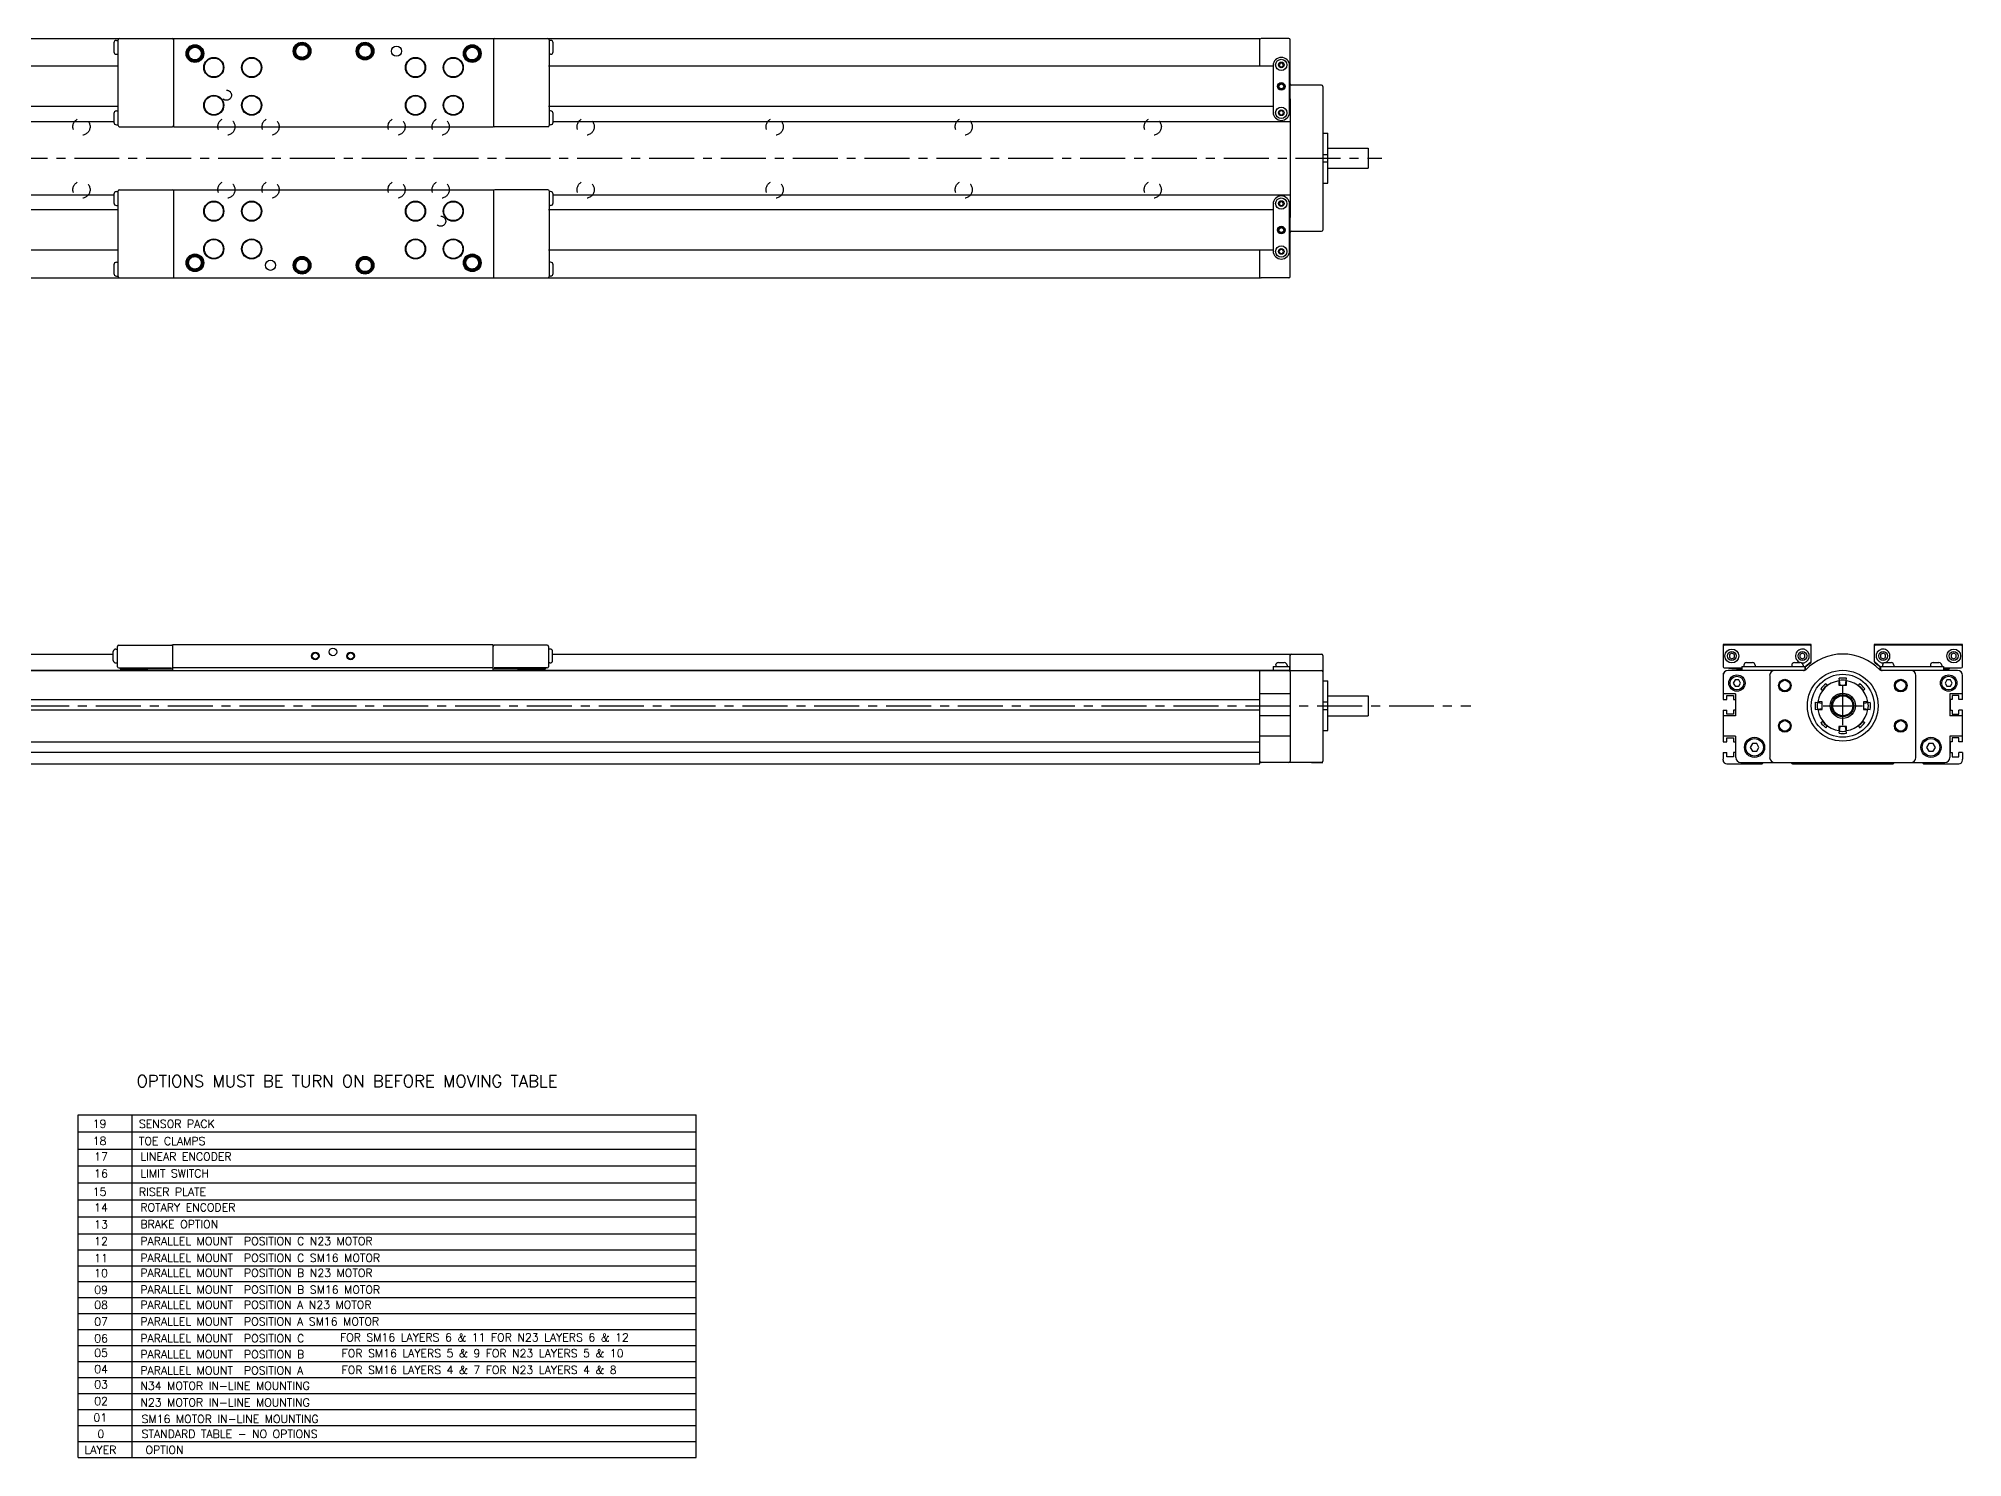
# Model space of a CAD drawing. Extents: x -6.4 to 47.3, y 2.1 to 24.3.
# Drawn here: x 17.3 to 47.35, y 2.09 to 24.26 of the extents above; entities that cross this region are included whole.
import ezdxf
from ezdxf.enums import TextEntityAlignment as Align

# ---------------------------------------------------------------- set-up
doc = ezdxf.new("R2010")
doc.units = 0
doc.header["$LTSCALE"] = 1.87
doc.header["$MEASUREMENT"] = 0
doc.linetypes.add('CENTER', pattern=[0.6, 0.375, -0.075, 0.075, -0.075])
doc.linetypes.add('HIDDEN', pattern=[0.2, 0.1, -0.1])
doc.layers.get('0').update_dxf_attribs({"linetype": 'CONTINUOUS'})
doc.styles.add('ROMANS', font='ROMANS')

msp = doc.modelspace()

# ---------------------------------------------------------------- linework, layer by layer
for p, q in [((7.437, 24.258), (36.374, 24.258)), ((18.474, 24.189), (18.474, 24.051)), ((18.515, 24.229), (18.539, 24.229)), ((18.539, 22.9), (18.539, 24.238)), ((19.405, 24.258), (19.405, 22.88)), ((21.295, 24.061), (21.315, 24.061)), ((22.279, 24.061), (22.299, 24.061)), ((24.405, 24.258), (24.405, 22.88)), ((25.271, 24.238), (25.271, 22.9)), ((25.295, 24.229), (25.271, 24.229)), ((25.336, 24.051), (25.336, 24.189)), ((36.374, 23.825), (36.374, 24.258)), ((36.827, 24.258), (36.393, 24.258)), ((36.846, 23.316), (36.846, 24.238)), ((18.529, 23.825), (7.23, 23.825)), ((18.515, 24.012), (18.539, 24.012)), ((19.622, 24.022), (19.641, 24.022)), ((23.952, 24.022), (23.972, 24.022)), ((36.58, 23.825), (25.262, 23.825)), ((25.295, 24.012), (25.271, 24.012)), ((36.58, 23.835), (36.58, 23.107)), ((36.691, 23.874), (36.674, 23.845)), ((36.674, 23.845), (36.691, 23.815)), ((36.725, 23.874), (36.691, 23.874)), ((36.691, 23.815), (36.725, 23.815)), ((36.708, 23.963), (36.708, 23.963)), ((36.743, 23.845), (36.725, 23.874)), ((36.725, 23.815), (36.743, 23.845)), ((36.836, 23.107), (36.836, 23.835)), ((36.836, 23.71), (36.846, 23.705)), ((37.338, 23.53), (36.866, 23.53)), ((37.358, 23.51), (37.358, 21.266)), ((18.529, 23.195), (7.23, 23.195)), ((36.58, 23.195), (25.262, 23.195)), ((36.846, 23.316), (36.836, 23.311)), ((36.846, 23.195), (36.836, 23.195)), ((36.846, 23.313), (36.846, 21.463)), ((6.964, 22.961), (18.464, 22.961)), ((18.474, 23.087), (18.474, 22.949)), ((18.515, 23.126), (18.539, 23.126)), ((18.515, 22.91), (18.539, 22.91)), ((18.559, 22.88), (19.386, 22.88)), ((19.405, 22.88), (24.405, 22.88)), ((25.252, 22.88), (24.425, 22.88)), ((25.295, 23.126), (25.271, 23.126)), ((25.295, 22.91), (25.271, 22.91)), ((25.326, 22.961), (36.846, 22.961)), ((25.336, 22.949), (25.336, 23.087)), ((36.691, 23.126), (36.674, 23.097)), ((36.674, 23.097), (36.691, 23.067)), ((36.725, 23.126), (36.691, 23.126)), ((36.691, 23.067), (36.725, 23.067)), ((36.708, 22.979), (36.708, 22.979)), ((36.743, 23.097), (36.725, 23.126)), ((36.725, 23.067), (36.743, 23.097)), ((37.358, 22.777), (37.436, 22.777)), ((37.436, 21.999), (37.436, 22.777)), ((37.436, 22.546), (38.063, 22.546)), ((38.063, 22.546), (38.063, 22.231)), ((37.358, 22.447), (37.436, 22.447)), ((37.358, 22.329), (37.436, 22.329)), ((37.358, 21.999), (37.436, 21.999)), ((37.436, 22.231), (38.063, 22.231)), ((6.964, 21.815), (18.464, 21.815)), ((18.474, 21.827), (18.474, 21.689)), ((18.515, 21.866), (18.539, 21.866)), ((18.515, 21.65), (18.539, 21.65)), ((18.539, 20.538), (18.539, 21.876)), ((18.559, 21.896), (19.386, 21.896)), ((19.405, 21.896), (19.405, 20.518)), ((19.405, 21.896), (24.405, 21.896)), ((24.405, 21.896), (24.405, 20.518)), ((25.252, 21.896), (24.425, 21.896)), ((25.271, 21.876), (25.271, 20.538)), ((25.295, 21.866), (25.271, 21.866)), ((25.295, 21.65), (25.271, 21.65)), ((25.326, 21.815), (36.846, 21.815)), ((25.336, 21.689), (25.336, 21.827)), ((36.58, 21.67), (36.58, 20.941)), ((36.691, 21.709), (36.674, 21.679)), ((36.674, 21.679), (36.691, 21.65)), ((36.725, 21.709), (36.691, 21.709)), ((36.691, 21.65), (36.725, 21.65)), ((36.708, 21.798), (36.708, 21.798)), ((36.743, 21.679), (36.725, 21.709)), ((36.725, 21.65), (36.743, 21.679)), ((36.836, 20.941), (36.836, 21.67)), ((18.529, 21.581), (7.23, 21.581)), ((36.58, 21.581), (25.262, 21.581)), ((36.846, 21.581), (36.836, 21.581)), ((36.836, 21.466), (36.846, 21.461)), ((36.846, 20.538), (36.846, 21.461)), ((36.846, 21.071), (36.836, 21.066)), ((36.866, 21.246), (37.338, 21.246)), ((18.529, 20.951), (7.23, 20.951)), ((18.515, 20.764), (18.539, 20.764)), ((19.622, 20.754), (19.641, 20.754)), ((23.952, 20.754), (23.972, 20.754)), ((36.58, 20.951), (25.262, 20.951)), ((25.295, 20.764), (25.271, 20.764)), ((36.374, 20.518), (36.374, 20.951)), ((36.691, 20.961), (36.674, 20.931)), ((36.674, 20.931), (36.691, 20.902)), ((36.725, 20.961), (36.691, 20.961)), ((36.691, 20.902), (36.725, 20.902)), ((36.708, 20.813), (36.708, 20.813)), ((36.743, 20.931), (36.725, 20.961)), ((36.725, 20.902), (36.743, 20.931)), ((7.437, 20.518), (36.374, 20.518)), ((18.474, 20.725), (18.474, 20.587)), ((18.515, 20.548), (18.539, 20.548)), ((21.295, 20.715), (21.315, 20.715)), ((22.279, 20.715), (22.299, 20.715)), ((25.295, 20.548), (25.271, 20.548)), ((25.336, 20.587), (25.336, 20.725)), ((36.827, 20.518), (36.393, 20.518)), ((18.529, 14.446), (18.529, 14.761)), ((18.549, 14.781), (19.376, 14.781)), ((19.395, 14.387), (19.395, 14.791)), ((19.395, 14.791), (24.395, 14.791)), ((24.395, 14.791), (24.395, 14.387)), ((25.242, 14.781), (24.415, 14.781)), ((25.262, 14.761), (25.262, 14.446)), ((43.607, 14.791), (43.607, 14.446)), ((44.985, 14.791), (43.607, 14.791)), ((44.966, 14.781), (43.627, 14.781)), ((44.985, 14.534), (44.985, 14.791)), ((45.969, 14.791), (45.969, 14.534)), ((47.347, 14.791), (45.969, 14.791)), ((47.328, 14.781), (45.989, 14.781)), ((47.347, 14.446), (47.347, 14.791)), ((6.905, 14.643), (18.464, 14.643)), ((18.464, 14.544), (18.464, 14.682)), ((18.506, 14.722), (18.529, 14.722)), ((18.506, 14.505), (18.529, 14.505)), ((18.549, 14.426), (19.376, 14.426)), ((18.573, 14.426), (18.573, 14.412)), ((24.395, 14.426), (19.395, 14.426)), ((25.242, 14.426), (24.415, 14.426)), ((25.218, 14.426), (25.218, 14.412)), ((25.285, 14.722), (25.262, 14.722)), ((25.285, 14.505), (25.262, 14.505)), ((25.326, 14.544), (25.326, 14.682)), ((25.326, 14.643), (36.846, 14.643)), ((36.58, 14.451), (36.836, 14.451)), ((36.58, 14.451), (36.58, 14.392)), ((36.62, 14.467), (36.62, 14.451)), ((36.663, 14.51), (36.754, 14.51)), ((36.797, 14.467), (36.797, 14.451)), ((36.836, 14.451), (36.836, 14.392)), ((36.846, 14.387), (36.846, 14.643)), ((36.866, 14.643), (37.338, 14.643)), ((37.358, 14.623), (37.358, 12.97)), ((43.627, 14.426), (43.903, 14.426)), ((43.745, 14.659), (43.706, 14.636)), ((43.706, 14.636), (43.706, 14.591)), ((43.706, 14.591), (43.745, 14.568)), ((43.784, 14.636), (43.745, 14.659)), ((43.745, 14.568), (43.784, 14.591)), ((43.784, 14.591), (43.784, 14.636)), ((43.822, 14.426), (43.822, 14.412)), ((43.903, 14.451), (43.903, 14.392)), ((43.903, 14.451), (44.887, 14.451)), ((43.932, 14.467), (43.932, 14.451)), ((43.975, 14.51), (44.066, 14.51)), ((44.109, 14.467), (44.109, 14.451)), ((44.68, 14.467), (44.68, 14.451)), ((44.723, 14.51), (44.814, 14.51)), ((44.847, 14.659), (44.808, 14.636)), ((44.808, 14.636), (44.808, 14.591)), ((44.808, 14.591), (44.847, 14.568)), ((44.887, 14.636), (44.847, 14.659)), ((44.847, 14.568), (44.887, 14.591)), ((44.857, 14.467), (44.857, 14.451)), ((44.887, 14.591), (44.887, 14.636)), ((44.887, 14.442), (44.978, 14.519)), ((44.887, 14.451), (44.887, 14.393)), ((44.971, 14.503), (44.892, 14.437)), ((44.892, 14.446), (44.892, 14.412)), ((45.976, 14.519), (46.068, 14.442)), ((46.064, 14.436), (45.984, 14.503)), ((46.063, 14.412), (46.063, 14.436)), ((46.066, 14.444), (46.066, 14.412)), ((46.107, 14.659), (46.068, 14.636)), ((46.068, 14.636), (46.068, 14.591)), ((46.068, 14.591), (46.107, 14.568)), ((46.068, 14.451), (46.068, 14.393)), ((46.068, 14.451), (47.052, 14.451)), ((46.097, 14.467), (46.097, 14.451)), ((46.147, 14.636), (46.107, 14.659)), ((46.107, 14.568), (46.147, 14.591)), ((46.141, 14.51), (46.231, 14.51)), ((46.147, 14.591), (46.147, 14.636)), ((46.275, 14.467), (46.275, 14.451)), ((46.845, 14.467), (46.845, 14.451)), ((46.889, 14.51), (46.979, 14.51)), ((47.023, 14.467), (47.023, 14.451)), ((47.052, 14.451), (47.052, 14.392)), ((47.052, 14.426), (47.328, 14.426)), ((47.136, 14.426), (47.136, 14.412)), ((47.151, 14.426), (47.151, 14.417)), ((47.21, 14.659), (47.17, 14.636)), ((47.17, 14.636), (47.17, 14.591)), ((47.17, 14.591), (47.21, 14.568)), ((47.249, 14.636), (47.21, 14.659)), ((47.21, 14.568), (47.249, 14.591)), ((47.249, 14.591), (47.249, 14.636)), ((6.905, 14.387), (37.338, 14.387)), ((6.964, 14.392), (18.897, 14.392)), ((18.573, 14.412), (19.383, 14.412)), ((19.007, 14.412), (19.004, 14.411)), ((19.022, 14.412), (19.006, 14.406)), ((24.408, 14.412), (25.218, 14.412)), ((24.778, 14.406), (24.762, 14.412)), ((24.78, 14.411), (24.777, 14.412)), ((24.887, 14.392), (36.846, 14.392)), ((36.374, 12.928), (36.374, 14.387)), ((36.61, 14.387), (36.61, 14.392)), ((36.659, 14.392), (36.659, 14.387)), ((36.758, 14.392), (36.758, 14.387)), ((36.846, 14.367), (36.846, 12.97)), ((37.358, 14.225), (37.436, 14.225)), ((37.436, 13.447), (37.436, 14.225)), ((43.607, 14.308), (43.607, 13.933)), ((44.871, 14.387), (43.686, 14.387)), ((43.711, 14.423), (43.72, 14.422)), ((43.795, 14.239), (43.767, 14.19)), ((43.767, 14.19), (43.795, 14.141)), ((43.852, 14.239), (43.795, 14.239)), ((43.795, 14.141), (43.852, 14.141)), ((43.804, 14.419), (43.804, 14.417)), ((43.819, 14.412), (43.819, 14.418)), ((43.819, 14.412), (43.903, 14.412)), ((43.881, 14.19), (43.852, 14.239)), ((43.852, 14.141), (43.881, 14.19)), ((43.903, 14.392), (44.885, 14.392)), ((43.971, 14.392), (43.971, 14.387)), ((44.07, 14.392), (44.07, 14.387)), ((44.161, 14.387), (44.161, 14.392)), ((44.336, 14.308), (44.336, 13.029)), ((44.55, 14.387), (44.55, 14.392)), ((44.67, 14.387), (44.67, 14.392)), ((44.719, 14.392), (44.719, 14.387)), ((44.818, 14.392), (44.818, 14.387)), ((44.892, 14.412), (44.887, 14.412)), ((45.214, 14.179), (45.238, 14.148)), ((45.418, 14.225), (45.418, 14.159)), ((45.418, 14.159), (45.536, 14.159)), ((45.435, 14.159), (45.421, 14.265)), ((45.52, 14.159), (45.534, 14.265)), ((45.536, 14.159), (45.536, 14.225)), ((45.717, 14.148), (45.741, 14.179)), ((46.063, 14.412), (46.068, 14.412)), ((46.07, 14.392), (47.052, 14.392)), ((47.269, 14.387), (46.084, 14.387)), ((46.137, 14.392), (46.137, 14.387)), ((46.235, 14.392), (46.235, 14.387)), ((46.284, 14.387), (46.284, 14.392)), ((46.405, 14.387), (46.405, 14.392)), ((46.619, 13.029), (46.619, 14.308)), ((46.794, 14.387), (46.794, 14.392)), ((46.885, 14.392), (46.885, 14.387)), ((46.983, 14.392), (46.983, 14.387)), ((47.052, 14.412), (47.136, 14.412)), ((47.102, 14.239), (47.074, 14.19)), ((47.074, 14.19), (47.102, 14.141)), ((47.159, 14.239), (47.102, 14.239)), ((47.102, 14.141), (47.159, 14.141)), ((47.136, 14.417), (47.151, 14.417)), ((47.188, 14.19), (47.159, 14.239)), ((47.159, 14.141), (47.188, 14.19)), ((47.347, 13.933), (47.347, 14.308)), ((7.437, 13.932), (36.374, 13.932)), ((36.846, 14.021), (36.374, 14.021)), ((37.358, 13.895), (37.436, 13.895)), ((37.436, 13.993), (38.063, 13.993)), ((38.063, 13.993), (38.063, 13.678)), ((43.804, 14.021), (43.607, 14.021)), ((43.804, 14.021), (43.804, 13.678)), ((45.048, 13.892), (45.154, 13.878)), ((45.154, 13.895), (45.088, 13.895)), ((45.134, 14.099), (45.165, 14.075)), ((45.154, 13.777), (45.154, 13.895)), ((45.417, 14.023), (45.417, 14.003)), ((45.417, 14.003), (45.537, 14.003)), ((45.537, 14.023), (45.537, 14.003)), ((45.79, 14.075), (45.821, 14.099)), ((45.867, 13.895), (45.8, 13.895)), ((45.8, 13.895), (45.8, 13.777)), ((45.8, 13.878), (45.907, 13.892)), ((47.15, 14.021), (47.15, 13.678)), ((47.347, 14.021), (47.15, 14.021)), ((36.374, 13.767), (7.437, 13.767)), ((36.846, 13.678), (36.374, 13.678)), ((37.358, 13.777), (37.436, 13.777)), ((37.436, 13.678), (38.063, 13.678)), ((43.607, 13.768), (43.607, 13.27)), ((43.804, 13.678), (43.607, 13.678)), ((45.048, 13.779), (45.154, 13.793)), ((45.088, 13.777), (45.154, 13.777)), ((45.134, 13.572), (45.165, 13.596)), ((45.214, 13.492), (45.238, 13.524)), ((45.717, 13.524), (45.741, 13.492)), ((45.79, 13.596), (45.821, 13.572)), ((45.8, 13.793), (45.907, 13.779)), ((45.8, 13.777), (45.867, 13.777)), ((47.347, 13.678), (47.15, 13.678)), ((47.347, 13.27), (47.347, 13.768)), ((7.437, 13.271), (36.374, 13.271)), ((36.846, 13.359), (36.374, 13.359)), ((37.358, 13.447), (37.436, 13.447)), ((43.804, 13.359), (43.607, 13.359)), ((43.804, 13.359), (43.804, 13.029)), ((44.065, 13.245), (44.031, 13.186)), ((44.133, 13.245), (44.065, 13.245)), ((44.168, 13.186), (44.133, 13.245)), ((45.536, 13.513), (45.418, 13.513)), ((45.418, 13.513), (45.418, 13.447)), ((45.421, 13.406), (45.435, 13.513)), ((45.534, 13.406), (45.52, 13.513)), ((45.536, 13.447), (45.536, 13.513)), ((46.821, 13.245), (46.787, 13.186)), ((46.889, 13.245), (46.821, 13.245)), ((46.923, 13.186), (46.889, 13.245)), ((47.15, 13.359), (47.15, 13.029)), ((47.347, 13.359), (47.15, 13.359)), ((36.374, 13.105), (7.437, 13.105)), ((7.437, 12.928), (36.374, 12.928)), ((37.338, 12.95), (36.393, 12.95)), ((37.181, 12.95), (37.358, 12.95)), ((43.607, 13.105), (43.607, 13.002)), ((43.607, 12.987), (43.607, 13.002)), ((43.666, 12.928), (44.209, 12.928)), ((43.883, 12.95), (47.072, 12.95)), ((44.031, 13.186), (44.065, 13.127)), ((44.065, 13.127), (44.133, 13.127)), ((44.133, 13.127), (44.168, 13.186)), ((44.239, 12.95), (44.223, 12.934)), ((44.684, 12.934), (44.668, 12.95)), ((44.698, 12.928), (46.257, 12.928)), ((46.286, 12.95), (46.271, 12.934)), ((46.731, 12.934), (46.716, 12.95)), ((46.745, 12.928), (47.288, 12.928)), ((46.787, 13.186), (46.821, 13.127)), ((46.821, 13.127), (46.889, 13.127)), ((46.889, 13.127), (46.923, 13.186)), ((47.347, 13.105), (47.347, 13.002)), ((47.347, 12.987), (47.347, 13.002)), ((17.917, 2.093), (17.917, 7.446)), ((17.917, 7.446), (27.57, 7.446)), ((18.758, 2.093), (18.758, 7.446)), ((27.57, 2.093), (27.57, 7.446)), ((17.917, 7.178), (27.57, 7.178)), ((17.917, 6.91), (27.57, 6.91)), ((17.917, 6.647), (27.57, 6.647)), ((17.917, 6.384), (27.57, 6.384)), ((17.917, 6.116), (27.57, 6.116)), ((17.917, 5.853), (27.57, 5.853)), ((17.917, 5.589), (27.57, 5.589)), ((17.917, 5.339), (27.57, 5.339)), ((17.917, 5.089), (27.57, 5.089)), ((17.917, 4.843), (27.57, 4.843)), ((17.917, 4.593), (27.57, 4.593)), ((17.917, 4.343), (27.57, 4.343)), ((17.917, 4.093), (27.57, 4.093)), ((17.917, 3.843), (27.57, 3.843)), ((17.917, 3.593), (27.57, 3.593)), ((17.917, 3.343), (27.57, 3.343)), ((17.917, 3.093), (27.57, 3.093)), ((17.917, 2.843), (27.57, 2.843)), ((17.917, 2.593), (27.57, 2.593)), ((17.917, 2.343), (27.57, 2.343)), ((17.917, 2.093), (27.57, 2.093))]:
    msp.add_line(p, q)
at = {"color": 2, "linetype": 'CENTER'}
for p, q in [((6.638, 22.388), (38.279, 22.388)), ((45.477, 13.53), (45.477, 14.142)), ((5.852, 13.836), (39.666, 13.836)), ((45.171, 13.836), (45.783, 13.836))]:
    msp.add_line(p, q, dxfattribs=at)
at = {"color": 7, "linetype": 'CONTINUOUS'}
for p, q in [((43.607, 13.933), (43.666, 13.933)), ((43.666, 13.998), (43.769, 13.998)), ((43.666, 13.933), (43.666, 13.998)), ((43.769, 13.998), (43.769, 13.933)), ((43.769, 13.933), (43.8, 13.933)), ((43.8, 13.933), (43.8, 13.768)), ((47.186, 13.933), (47.154, 13.933)), ((47.154, 13.933), (47.154, 13.768)), ((47.186, 13.998), (47.186, 13.933)), ((47.288, 13.998), (47.186, 13.998)), ((47.288, 13.933), (47.288, 13.998)), ((47.347, 13.933), (47.288, 13.933)), ((43.607, 13.768), (43.666, 13.768)), ((43.666, 13.703), (43.666, 13.768)), ((43.769, 13.703), (43.666, 13.703)), ((43.769, 13.768), (43.769, 13.703)), ((43.8, 13.768), (43.769, 13.768)), ((47.154, 13.768), (47.186, 13.768)), ((47.186, 13.768), (47.186, 13.703)), ((47.186, 13.703), (47.288, 13.703)), ((47.347, 13.768), (47.288, 13.768)), ((47.288, 13.703), (47.288, 13.768)), ((43.607, 13.27), (43.666, 13.27)), ((43.666, 13.335), (43.769, 13.335)), ((43.666, 13.27), (43.666, 13.335)), ((43.769, 13.335), (43.769, 13.27)), ((43.769, 13.27), (43.8, 13.27)), ((43.8, 13.27), (43.8, 13.105)), ((47.154, 13.27), (47.154, 13.105)), ((47.186, 13.27), (47.154, 13.27)), ((47.186, 13.335), (47.186, 13.27)), ((47.288, 13.335), (47.186, 13.335)), ((47.288, 13.27), (47.288, 13.335)), ((47.347, 13.27), (47.288, 13.27)), ((43.607, 13.105), (43.666, 13.105)), ((43.666, 13.04), (43.666, 13.105)), ((43.769, 13.04), (43.666, 13.04)), ((43.8, 13.105), (43.769, 13.105)), ((43.769, 13.105), (43.769, 13.04)), ((47.154, 13.105), (47.186, 13.105)), ((47.186, 13.105), (47.186, 13.04)), ((47.186, 13.04), (47.288, 13.04)), ((47.347, 13.105), (47.288, 13.105)), ((47.288, 13.04), (47.288, 13.105))]:
    msp.add_line(p, q, dxfattribs=at)
for points in [[(19.622, 24.022), (19.623, 24.039), (19.627, 24.055), (19.633, 24.071), (19.641, 24.086), (19.651, 24.1), (19.663, 24.112), (19.677, 24.122), (19.692, 24.13), (19.708, 24.136), (19.724, 24.139), (19.741, 24.14), (19.758, 24.139), (19.775, 24.135), (19.791, 24.129), (19.805, 24.12), (19.819, 24.11), (19.831, 24.098), (19.84, 24.084), (19.848, 24.069), (19.854, 24.053), (19.857, 24.036), (19.858, 24.019)], [(19.632, 24.022), (19.633, 24.038), (19.636, 24.053), (19.642, 24.068), (19.65, 24.082), (19.66, 24.095), (19.671, 24.106), (19.684, 24.115), (19.698, 24.122), (19.714, 24.127), (19.729, 24.13), (19.745, 24.13), (19.761, 24.128), (19.776, 24.124), (19.791, 24.117), (19.804, 24.109), (19.816, 24.099), (19.827, 24.086), (19.835, 24.073), (19.842, 24.058), (19.846, 24.043), (19.848, 24.027), (19.848, 24.011)], [(19.641, 24.022), (19.643, 24.037), (19.646, 24.051), (19.651, 24.065), (19.659, 24.078), (19.668, 24.089), (19.679, 24.099), (19.691, 24.108), (19.705, 24.114), (19.719, 24.118), (19.734, 24.12), (19.749, 24.12), (19.763, 24.118), (19.777, 24.113), (19.79, 24.106), (19.803, 24.098), (19.813, 24.088), (19.822, 24.076), (19.829, 24.063), (19.835, 24.049), (19.838, 24.034), (19.838, 24.019)], [(21.295, 24.061), (21.296, 24.078), (21.3, 24.095), (21.306, 24.111), (21.314, 24.126), (21.324, 24.139), (21.336, 24.151), (21.35, 24.161), (21.365, 24.169), (21.381, 24.175), (21.398, 24.178), (21.415, 24.179), (21.431, 24.178), (21.448, 24.174), (21.464, 24.168), (21.479, 24.16), (21.492, 24.149), (21.504, 24.137), (21.514, 24.123), (21.522, 24.108), (21.527, 24.092), (21.53, 24.075), (21.531, 24.059)], [(21.531, 24.059), (21.53, 24.042), (21.526, 24.025), (21.519, 24.009), (21.511, 23.995), (21.5, 23.981), (21.488, 23.97), (21.474, 23.96), (21.459, 23.952), (21.443, 23.947), (21.426, 23.944), (21.409, 23.943), (21.392, 23.945), (21.376, 23.949), (21.36, 23.956), (21.345, 23.965), (21.332, 23.975), (21.321, 23.988), (21.311, 24.002), (21.304, 24.017), (21.298, 24.033), (21.296, 24.05), (21.295, 24.061)], [(21.305, 24.061), (21.306, 24.077), (21.309, 24.093), (21.315, 24.108), (21.323, 24.121), (21.333, 24.134), (21.344, 24.145), (21.357, 24.154), (21.372, 24.161), (21.387, 24.166), (21.402, 24.169), (21.418, 24.169), (21.434, 24.168), (21.45, 24.163), (21.464, 24.157), (21.478, 24.148), (21.49, 24.138), (21.5, 24.126), (21.509, 24.112), (21.515, 24.098), (21.519, 24.082), (21.521, 24.067), (21.521, 24.051)], [(21.521, 24.051), (21.518, 24.035), (21.513, 24.02), (21.506, 24.006), (21.497, 23.993), (21.486, 23.981), (21.473, 23.971), (21.459, 23.963), (21.445, 23.958), (21.429, 23.954), (21.413, 23.953), (21.397, 23.954), (21.382, 23.958), (21.367, 23.963), (21.353, 23.971), (21.34, 23.981), (21.329, 23.993), (21.32, 24.006), (21.313, 24.02), (21.308, 24.035), (21.305, 24.051), (21.305, 24.061)], [(21.315, 24.061), (21.316, 24.076), (21.319, 24.091), (21.325, 24.104), (21.332, 24.117), (21.341, 24.129), (21.352, 24.139), (21.365, 24.147), (21.378, 24.153), (21.392, 24.158), (21.407, 24.16), (21.422, 24.159), (21.436, 24.157), (21.45, 24.152), (21.464, 24.146), (21.476, 24.137), (21.487, 24.127), (21.496, 24.115), (21.503, 24.102), (21.508, 24.088), (21.511, 24.074), (21.511, 24.059)], [(21.511, 24.059), (21.51, 24.044), (21.506, 24.03), (21.501, 24.016), (21.493, 24.003), (21.483, 23.992), (21.472, 23.982), (21.459, 23.974), (21.446, 23.969), (21.432, 23.965), (21.417, 23.963), (21.402, 23.964), (21.387, 23.966), (21.373, 23.971), (21.36, 23.978), (21.348, 23.987), (21.338, 23.998), (21.329, 24.01), (21.323, 24.023), (21.318, 24.037), (21.315, 24.051), (21.315, 24.061)], [(22.279, 24.061), (22.28, 24.078), (22.284, 24.095), (22.29, 24.111), (22.298, 24.126), (22.308, 24.139), (22.321, 24.151), (22.334, 24.161), (22.349, 24.169), (22.365, 24.175), (22.382, 24.178), (22.399, 24.179), (22.416, 24.178), (22.432, 24.174), (22.448, 24.168), (22.463, 24.16), (22.476, 24.149), (22.488, 24.137), (22.498, 24.123), (22.506, 24.108), (22.511, 24.092), (22.515, 24.075), (22.515, 24.059)], [(22.515, 24.059), (22.514, 24.042), (22.51, 24.025), (22.503, 24.009), (22.495, 23.995), (22.484, 23.981), (22.472, 23.97), (22.458, 23.96), (22.443, 23.952), (22.427, 23.947), (22.41, 23.944), (22.393, 23.943), (22.376, 23.945), (22.36, 23.949), (22.344, 23.956), (22.33, 23.965), (22.316, 23.975), (22.305, 23.988), (22.295, 24.002), (22.288, 24.017), (22.283, 24.033), (22.28, 24.05), (22.279, 24.061)], [(22.289, 24.061), (22.29, 24.077), (22.294, 24.093), (22.299, 24.108), (22.307, 24.121), (22.317, 24.134), (22.329, 24.145), (22.342, 24.154), (22.356, 24.161), (22.371, 24.166), (22.387, 24.169), (22.403, 24.169), (22.418, 24.168), (22.434, 24.163), (22.448, 24.157), (22.462, 24.148), (22.474, 24.138), (22.484, 24.126), (22.493, 24.112), (22.499, 24.098), (22.504, 24.082), (22.505, 24.067), (22.505, 24.051)], [(22.505, 24.051), (22.502, 24.035), (22.497, 24.02), (22.49, 24.006), (22.481, 23.993), (22.47, 23.981), (22.457, 23.971), (22.444, 23.963), (22.429, 23.958), (22.413, 23.954), (22.397, 23.953), (22.381, 23.954), (22.366, 23.958), (22.351, 23.963), (22.337, 23.971), (22.325, 23.981), (22.314, 23.993), (22.304, 24.006), (22.297, 24.02), (22.292, 24.035), (22.29, 24.051), (22.289, 24.061)], [(22.299, 24.061), (22.3, 24.076), (22.303, 24.091), (22.309, 24.104), (22.316, 24.117), (22.326, 24.129), (22.337, 24.139), (22.349, 24.147), (22.362, 24.153), (22.376, 24.158), (22.391, 24.16), (22.406, 24.159), (22.421, 24.157), (22.435, 24.152), (22.448, 24.146), (22.46, 24.137), (22.471, 24.127), (22.48, 24.115), (22.487, 24.102), (22.492, 24.088), (22.495, 24.074), (22.496, 24.059)], [(22.496, 24.059), (22.494, 24.044), (22.491, 24.03), (22.485, 24.016), (22.477, 24.003), (22.467, 23.992), (22.456, 23.982), (22.444, 23.974), (22.43, 23.969), (22.416, 23.965), (22.401, 23.963), (22.386, 23.964), (22.372, 23.966), (22.358, 23.971), (22.345, 23.978), (22.333, 23.987), (22.322, 23.998), (22.314, 24.01), (22.307, 24.023), (22.302, 24.037), (22.299, 24.051), (22.299, 24.061)], [(23.952, 24.022), (23.954, 24.039), (23.957, 24.055), (23.963, 24.071), (23.971, 24.086), (23.982, 24.1), (23.994, 24.112), (24.007, 24.122), (24.022, 24.13), (24.038, 24.136), (24.055, 24.139), (24.072, 24.14), (24.089, 24.139), (24.105, 24.135), (24.121, 24.129), (24.136, 24.12), (24.149, 24.11), (24.161, 24.098), (24.171, 24.084), (24.179, 24.069), (24.185, 24.053), (24.188, 24.036), (24.189, 24.019)], [(23.962, 24.022), (23.963, 24.038), (23.967, 24.053), (23.973, 24.068), (23.981, 24.082), (23.99, 24.095), (24.002, 24.106), (24.015, 24.115), (24.029, 24.122), (24.044, 24.127), (24.06, 24.13), (24.076, 24.13), (24.092, 24.128), (24.107, 24.124), (24.122, 24.117), (24.135, 24.109), (24.147, 24.099), (24.158, 24.086), (24.166, 24.073), (24.173, 24.058), (24.177, 24.043), (24.179, 24.027), (24.178, 24.011)], [(23.972, 24.022), (23.973, 24.037), (23.977, 24.051), (23.982, 24.065), (23.99, 24.078), (23.999, 24.089), (24.01, 24.099), (24.022, 24.108), (24.035, 24.114), (24.05, 24.118), (24.064, 24.12), (24.079, 24.12), (24.094, 24.118), (24.108, 24.113), (24.121, 24.106), (24.133, 24.098), (24.144, 24.088), (24.153, 24.076), (24.16, 24.063), (24.165, 24.049), (24.168, 24.034), (24.169, 24.019)], [(19.858, 24.019), (19.856, 24.002), (19.852, 23.986), (19.846, 23.97), (19.837, 23.955), (19.827, 23.942), (19.814, 23.93), (19.801, 23.921), (19.785, 23.913), (19.769, 23.908), (19.753, 23.905), (19.736, 23.904), (19.719, 23.906), (19.702, 23.91), (19.687, 23.917), (19.672, 23.925), (19.659, 23.936), (19.647, 23.948), (19.638, 23.963), (19.63, 23.978), (19.625, 23.994), (19.622, 24.011), (19.622, 24.022)], [(19.848, 24.011), (19.845, 23.996), (19.84, 23.981), (19.833, 23.966), (19.824, 23.953), (19.813, 23.942), (19.8, 23.932), (19.786, 23.924), (19.771, 23.918), (19.756, 23.915), (19.74, 23.914), (19.724, 23.915), (19.708, 23.918), (19.694, 23.924), (19.68, 23.932), (19.667, 23.942), (19.656, 23.953), (19.647, 23.966), (19.64, 23.981), (19.635, 23.996), (19.632, 24.011), (19.632, 24.022)], [(19.838, 24.019), (19.837, 24.005), (19.833, 23.99), (19.827, 23.977), (19.819, 23.964), (19.81, 23.953), (19.799, 23.943), (19.786, 23.935), (19.773, 23.929), (19.758, 23.925), (19.744, 23.924), (19.729, 23.924), (19.714, 23.927), (19.7, 23.932), (19.687, 23.939), (19.675, 23.948), (19.665, 23.958), (19.656, 23.97), (19.649, 23.983), (19.645, 23.997), (19.642, 24.012), (19.642, 24.022)], [(24.189, 24.019), (24.187, 24.002), (24.183, 23.986), (24.177, 23.97), (24.168, 23.955), (24.158, 23.942), (24.145, 23.93), (24.131, 23.921), (24.116, 23.913), (24.1, 23.908), (24.083, 23.905), (24.066, 23.904), (24.049, 23.906), (24.033, 23.91), (24.017, 23.917), (24.003, 23.925), (23.99, 23.936), (23.978, 23.948), (23.969, 23.963), (23.961, 23.978), (23.956, 23.994), (23.953, 24.011), (23.953, 24.022)], [(24.178, 24.011), (24.176, 23.996), (24.171, 23.981), (24.163, 23.966), (24.154, 23.953), (24.143, 23.942), (24.131, 23.932), (24.117, 23.924), (24.102, 23.918), (24.086, 23.915), (24.071, 23.914), (24.055, 23.915), (24.039, 23.918), (24.024, 23.924), (24.01, 23.932), (23.998, 23.942), (23.987, 23.953), (23.978, 23.966), (23.971, 23.981), (23.966, 23.996), (23.963, 24.011), (23.963, 24.022)], [(24.169, 24.019), (24.167, 24.005), (24.164, 23.99), (24.158, 23.977), (24.15, 23.964), (24.141, 23.953), (24.129, 23.943), (24.117, 23.935), (24.103, 23.929), (24.089, 23.925), (24.074, 23.924), (24.059, 23.924), (24.045, 23.927), (24.031, 23.932), (24.018, 23.939), (24.006, 23.948), (23.996, 23.958), (23.987, 23.97), (23.98, 23.983), (23.975, 23.997), (23.973, 24.012), (23.972, 24.022)], [(19.622, 20.754), (19.623, 20.771), (19.627, 20.788), (19.633, 20.804), (19.641, 20.819), (19.651, 20.832), (19.663, 20.844), (19.677, 20.854), (19.692, 20.862), (19.708, 20.868), (19.724, 20.871), (19.741, 20.872), (19.758, 20.871), (19.775, 20.867), (19.791, 20.861), (19.805, 20.853), (19.819, 20.842), (19.831, 20.83), (19.84, 20.816), (19.848, 20.801), (19.854, 20.785), (19.857, 20.768), (19.858, 20.751)], [(19.858, 20.751), (19.856, 20.735), (19.852, 20.718), (19.846, 20.702), (19.837, 20.688), (19.827, 20.674), (19.814, 20.663), (19.801, 20.653), (19.785, 20.645), (19.769, 20.64), (19.753, 20.637), (19.736, 20.636), (19.719, 20.638), (19.702, 20.642), (19.687, 20.649), (19.672, 20.658), (19.659, 20.668), (19.647, 20.681), (19.638, 20.695), (19.63, 20.71), (19.625, 20.726), (19.622, 20.743), (19.622, 20.754)], [(19.632, 20.754), (19.633, 20.77), (19.636, 20.786), (19.642, 20.801), (19.65, 20.814), (19.66, 20.827), (19.671, 20.838), (19.684, 20.847), (19.698, 20.854), (19.714, 20.859), (19.729, 20.862), (19.745, 20.862), (19.761, 20.86), (19.776, 20.856), (19.791, 20.85), (19.804, 20.841), (19.816, 20.831), (19.827, 20.819), (19.835, 20.805), (19.842, 20.791), (19.846, 20.775), (19.848, 20.76), (19.848, 20.744)], [(19.848, 20.744), (19.845, 20.728), (19.84, 20.713), (19.833, 20.699), (19.824, 20.686), (19.813, 20.674), (19.8, 20.664), (19.786, 20.656), (19.771, 20.651), (19.756, 20.647), (19.74, 20.646), (19.724, 20.647), (19.708, 20.651), (19.694, 20.656), (19.68, 20.664), (19.667, 20.674), (19.656, 20.686), (19.647, 20.699), (19.64, 20.713), (19.635, 20.728), (19.632, 20.744), (19.632, 20.754)], [(19.641, 20.754), (19.643, 20.769), (19.646, 20.783), (19.651, 20.797), (19.659, 20.81), (19.668, 20.822), (19.679, 20.832), (19.691, 20.84), (19.705, 20.846), (19.719, 20.85), (19.734, 20.852), (19.749, 20.852), (19.763, 20.85), (19.777, 20.845), (19.79, 20.839), (19.803, 20.83), (19.813, 20.82), (19.822, 20.808), (19.829, 20.795), (19.835, 20.781), (19.838, 20.767), (19.838, 20.752)], [(19.838, 20.752), (19.837, 20.737), (19.833, 20.723), (19.827, 20.709), (19.819, 20.696), (19.81, 20.685), (19.799, 20.675), (19.786, 20.667), (19.773, 20.661), (19.758, 20.658), (19.744, 20.656), (19.729, 20.656), (19.714, 20.659), (19.7, 20.664), (19.687, 20.671), (19.675, 20.68), (19.665, 20.691), (19.656, 20.703), (19.649, 20.716), (19.645, 20.73), (19.642, 20.744), (19.642, 20.754)], [(21.295, 20.715), (21.296, 20.732), (21.3, 20.748), (21.306, 20.764), (21.314, 20.779), (21.324, 20.793), (21.336, 20.805), (21.35, 20.815), (21.365, 20.823), (21.381, 20.829), (21.398, 20.832), (21.415, 20.833), (21.431, 20.832), (21.448, 20.828), (21.464, 20.822), (21.479, 20.813), (21.492, 20.803), (21.504, 20.791), (21.514, 20.777), (21.522, 20.762), (21.527, 20.746), (21.53, 20.729), (21.531, 20.712)], [(21.305, 20.715), (21.306, 20.731), (21.309, 20.746), (21.315, 20.761), (21.323, 20.775), (21.333, 20.788), (21.344, 20.799), (21.357, 20.808), (21.372, 20.815), (21.387, 20.82), (21.402, 20.823), (21.418, 20.823), (21.434, 20.821), (21.45, 20.817), (21.464, 20.81), (21.478, 20.802), (21.49, 20.791), (21.5, 20.779), (21.509, 20.766), (21.515, 20.751), (21.519, 20.736), (21.521, 20.72), (21.521, 20.704)], [(21.315, 20.715), (21.316, 20.73), (21.319, 20.744), (21.325, 20.758), (21.332, 20.771), (21.341, 20.782), (21.352, 20.792), (21.365, 20.801), (21.378, 20.807), (21.392, 20.811), (21.407, 20.813), (21.422, 20.813), (21.436, 20.811), (21.45, 20.806), (21.464, 20.799), (21.476, 20.791), (21.487, 20.78), (21.496, 20.769), (21.503, 20.756), (21.508, 20.742), (21.511, 20.727), (21.511, 20.712)], [(22.279, 20.715), (22.28, 20.732), (22.284, 20.748), (22.29, 20.764), (22.298, 20.779), (22.308, 20.793), (22.321, 20.805), (22.334, 20.815), (22.349, 20.823), (22.365, 20.829), (22.382, 20.832), (22.399, 20.833), (22.416, 20.832), (22.432, 20.828), (22.448, 20.822), (22.463, 20.813), (22.476, 20.803), (22.488, 20.791), (22.498, 20.777), (22.506, 20.762), (22.511, 20.746), (22.515, 20.729), (22.515, 20.712)], [(22.289, 20.715), (22.29, 20.731), (22.294, 20.746), (22.299, 20.761), (22.307, 20.775), (22.317, 20.788), (22.329, 20.799), (22.342, 20.808), (22.356, 20.815), (22.371, 20.82), (22.387, 20.823), (22.403, 20.823), (22.418, 20.821), (22.434, 20.817), (22.448, 20.81), (22.462, 20.802), (22.474, 20.791), (22.484, 20.779), (22.493, 20.766), (22.499, 20.751), (22.504, 20.736), (22.505, 20.72), (22.505, 20.704)], [(22.299, 20.715), (22.3, 20.73), (22.303, 20.744), (22.309, 20.758), (22.316, 20.771), (22.326, 20.782), (22.337, 20.792), (22.349, 20.801), (22.362, 20.807), (22.376, 20.811), (22.391, 20.813), (22.406, 20.813), (22.421, 20.811), (22.435, 20.806), (22.448, 20.799), (22.46, 20.791), (22.471, 20.78), (22.48, 20.769), (22.487, 20.756), (22.492, 20.742), (22.495, 20.727), (22.496, 20.712)], [(23.952, 20.754), (23.954, 20.771), (23.957, 20.788), (23.963, 20.804), (23.971, 20.819), (23.982, 20.832), (23.994, 20.844), (24.007, 20.854), (24.022, 20.862), (24.038, 20.868), (24.055, 20.871), (24.072, 20.872), (24.089, 20.871), (24.105, 20.867), (24.121, 20.861), (24.136, 20.853), (24.149, 20.842), (24.161, 20.83), (24.171, 20.816), (24.179, 20.801), (24.185, 20.785), (24.188, 20.768), (24.189, 20.751)], [(24.189, 20.751), (24.187, 20.735), (24.183, 20.718), (24.177, 20.702), (24.168, 20.688), (24.158, 20.674), (24.145, 20.663), (24.131, 20.653), (24.116, 20.645), (24.1, 20.64), (24.083, 20.637), (24.066, 20.636), (24.049, 20.638), (24.033, 20.642), (24.017, 20.649), (24.003, 20.658), (23.99, 20.668), (23.978, 20.681), (23.969, 20.695), (23.961, 20.71), (23.956, 20.726), (23.953, 20.743), (23.953, 20.754)], [(23.962, 20.754), (23.963, 20.77), (23.967, 20.786), (23.973, 20.801), (23.981, 20.814), (23.99, 20.827), (24.002, 20.838), (24.015, 20.847), (24.029, 20.854), (24.044, 20.859), (24.06, 20.862), (24.076, 20.862), (24.092, 20.86), (24.107, 20.856), (24.122, 20.85), (24.135, 20.841), (24.147, 20.831), (24.158, 20.819), (24.166, 20.805), (24.173, 20.791), (24.177, 20.775), (24.179, 20.76), (24.178, 20.744)], [(24.178, 20.744), (24.176, 20.728), (24.171, 20.713), (24.163, 20.699), (24.154, 20.686), (24.143, 20.674), (24.131, 20.664), (24.117, 20.656), (24.102, 20.651), (24.086, 20.647), (24.071, 20.646), (24.055, 20.647), (24.039, 20.651), (24.024, 20.656), (24.01, 20.664), (23.998, 20.674), (23.987, 20.686), (23.978, 20.699), (23.971, 20.713), (23.966, 20.728), (23.963, 20.744), (23.963, 20.754)], [(23.972, 20.754), (23.973, 20.769), (23.977, 20.783), (23.982, 20.797), (23.99, 20.81), (23.999, 20.822), (24.01, 20.832), (24.022, 20.84), (24.035, 20.846), (24.05, 20.85), (24.064, 20.852), (24.079, 20.852), (24.094, 20.85), (24.108, 20.845), (24.121, 20.839), (24.133, 20.83), (24.144, 20.82), (24.153, 20.808), (24.16, 20.795), (24.165, 20.781), (24.168, 20.767), (24.169, 20.752)], [(24.169, 20.752), (24.167, 20.737), (24.164, 20.723), (24.158, 20.709), (24.15, 20.696), (24.141, 20.685), (24.129, 20.675), (24.117, 20.667), (24.103, 20.661), (24.089, 20.658), (24.074, 20.656), (24.059, 20.656), (24.045, 20.659), (24.031, 20.664), (24.018, 20.671), (24.006, 20.68), (23.996, 20.691), (23.987, 20.703), (23.98, 20.716), (23.975, 20.73), (23.973, 20.744), (23.972, 20.754)], [(21.531, 20.712), (21.53, 20.695), (21.526, 20.679), (21.519, 20.663), (21.511, 20.648), (21.5, 20.635), (21.488, 20.623), (21.474, 20.614), (21.459, 20.606), (21.443, 20.6), (21.426, 20.597), (21.409, 20.597), (21.392, 20.599), (21.376, 20.603), (21.36, 20.609), (21.345, 20.618), (21.332, 20.629), (21.321, 20.641), (21.311, 20.655), (21.304, 20.671), (21.298, 20.687), (21.296, 20.704), (21.295, 20.715)], [(21.521, 20.704), (21.518, 20.689), (21.513, 20.673), (21.506, 20.659), (21.497, 20.646), (21.486, 20.635), (21.473, 20.625), (21.459, 20.617), (21.445, 20.611), (21.429, 20.608), (21.413, 20.607), (21.397, 20.608), (21.382, 20.611), (21.367, 20.617), (21.353, 20.625), (21.34, 20.635), (21.329, 20.646), (21.32, 20.659), (21.313, 20.673), (21.308, 20.689), (21.305, 20.704), (21.305, 20.715)], [(21.511, 20.712), (21.51, 20.698), (21.506, 20.683), (21.501, 20.67), (21.493, 20.657), (21.483, 20.646), (21.472, 20.636), (21.459, 20.628), (21.446, 20.622), (21.432, 20.618), (21.417, 20.617), (21.402, 20.617), (21.387, 20.62), (21.373, 20.625), (21.36, 20.632), (21.348, 20.641), (21.338, 20.651), (21.329, 20.663), (21.323, 20.676), (21.318, 20.69), (21.315, 20.705), (21.315, 20.715)], [(22.515, 20.712), (22.514, 20.695), (22.51, 20.679), (22.503, 20.663), (22.495, 20.648), (22.484, 20.635), (22.472, 20.623), (22.458, 20.614), (22.443, 20.606), (22.427, 20.6), (22.41, 20.597), (22.393, 20.597), (22.376, 20.599), (22.36, 20.603), (22.344, 20.609), (22.33, 20.618), (22.316, 20.629), (22.305, 20.641), (22.295, 20.655), (22.288, 20.671), (22.283, 20.687), (22.28, 20.704), (22.279, 20.715)], [(22.505, 20.704), (22.502, 20.689), (22.497, 20.673), (22.49, 20.659), (22.481, 20.646), (22.47, 20.635), (22.457, 20.625), (22.444, 20.617), (22.429, 20.611), (22.413, 20.608), (22.397, 20.607), (22.381, 20.608), (22.366, 20.611), (22.351, 20.617), (22.337, 20.625), (22.325, 20.635), (22.314, 20.646), (22.304, 20.659), (22.297, 20.673), (22.292, 20.689), (22.29, 20.704), (22.289, 20.715)], [(22.496, 20.712), (22.494, 20.698), (22.491, 20.683), (22.485, 20.67), (22.477, 20.657), (22.467, 20.646), (22.456, 20.636), (22.444, 20.628), (22.43, 20.622), (22.416, 20.618), (22.401, 20.617), (22.386, 20.617), (22.372, 20.62), (22.358, 20.625), (22.345, 20.632), (22.333, 20.641), (22.322, 20.651), (22.314, 20.663), (22.307, 20.676), (22.302, 20.69), (22.299, 20.705), (22.299, 20.715)], [(43.696, 14.426), (43.696, 14.426), (43.699, 14.425), (43.704, 14.424), (43.711, 14.423)], [(43.735, 14.426), (43.736, 14.426), (43.738, 14.425), (43.743, 14.424), (43.751, 14.423), (43.76, 14.422), (43.771, 14.421), (43.783, 14.42), (43.797, 14.419), (43.812, 14.418), (43.822, 14.418)], [(43.72, 14.422), (43.731, 14.421), (43.744, 14.42), (43.758, 14.419), (43.773, 14.418), (43.788, 14.417), (43.804, 14.417)]]:
    msp.add_lwpolyline(points)
for centre, radius in [((19.74, 24.022), 0.138), ((19.74, 24.022), 0.123), ((21.413, 24.061), 0.138), ((21.413, 24.061), 0.123), ((22.397, 24.061), 0.138), ((22.397, 24.061), 0.123), ((22.889, 24.061), 0.079), ((24.071, 24.022), 0.138), ((24.071, 24.022), 0.123), ((20.035, 23.805), 0.157), ((20.035, 23.805), 0.148), ((20.626, 23.805), 0.157), ((20.626, 23.805), 0.148), ((23.185, 23.805), 0.157), ((23.185, 23.805), 0.148), ((23.775, 23.805), 0.157), ((23.775, 23.805), 0.148), ((36.708, 23.845), 0.0886), ((36.708, 23.845), 0.0443), ((36.708, 23.51), 0.0591), ((36.708, 23.51), 0.0492), ((36.708, 23.51), 0.0374), ((20.035, 23.215), 0.157), ((20.035, 23.215), 0.148), ((20.626, 23.215), 0.157), ((20.626, 23.215), 0.148), ((23.185, 23.215), 0.157), ((23.185, 23.215), 0.148), ((23.775, 23.215), 0.157), ((23.775, 23.215), 0.148), ((36.708, 23.097), 0.0886), ((36.708, 23.097), 0.0443), ((20.035, 21.561), 0.157), ((20.035, 21.561), 0.148), ((20.626, 21.561), 0.157), ((20.626, 21.561), 0.148), ((23.185, 21.561), 0.157), ((23.185, 21.561), 0.148), ((23.775, 21.561), 0.157), ((23.775, 21.561), 0.148), ((36.708, 21.679), 0.0886), ((36.708, 21.679), 0.0443), ((20.035, 20.971), 0.157), ((20.035, 20.971), 0.148), ((20.626, 20.971), 0.157), ((20.626, 20.971), 0.148), ((23.185, 20.971), 0.157), ((23.185, 20.971), 0.148), ((23.775, 20.971), 0.157), ((23.775, 20.971), 0.148), ((36.708, 21.266), 0.0591), ((36.708, 21.266), 0.0492), ((36.708, 21.266), 0.0374), ((19.74, 20.754), 0.138), ((19.74, 20.754), 0.123), ((20.921, 20.715), 0.079), ((21.413, 20.715), 0.138), ((21.413, 20.715), 0.123), ((22.397, 20.715), 0.138), ((22.397, 20.715), 0.123), ((24.071, 20.754), 0.138), ((24.071, 20.754), 0.123), ((36.708, 20.931), 0.0886), ((36.708, 20.931), 0.0443), ((21.895, 14.676), 0.0591), ((21.62, 14.613), 0.0591), ((21.62, 14.613), 0.0492), ((22.171, 14.613), 0.0591), ((22.171, 14.613), 0.0492), ((43.745, 14.613), 0.108), ((43.745, 14.613), 0.0689), ((44.847, 14.613), 0.0689), ((46.107, 14.613), 0.0689), ((47.21, 14.613), 0.108), ((47.21, 14.613), 0.0689), ((43.824, 14.19), 0.128), ((43.824, 14.19), 0.108), ((44.572, 14.151), 0.0984), ((44.572, 14.151), 0.0827), ((45.477, 13.836), 0.553), ((45.477, 13.836), 0.492), ((46.383, 14.151), 0.0984), ((46.383, 14.151), 0.0827), ((47.131, 14.19), 0.128), ((47.131, 14.19), 0.108), ((45.477, 13.836), 0.197), ((45.477, 13.836), 0.173), ((45.477, 13.836), 0.157), ((44.572, 13.521), 0.0984), ((44.572, 13.521), 0.0827), ((46.383, 13.521), 0.0984), ((46.383, 13.521), 0.0827), ((44.099, 13.186), 0.157), ((44.099, 13.186), 0.138), ((46.855, 13.186), 0.157), ((46.855, 13.186), 0.138)]:
    msp.add_circle(centre, radius)
at = {"color": 4, "linetype": 'HIDDEN'}
for centre, radius in [((20.232, 23.372), 0.079), ((17.968, 22.88), 0.134), ((20.232, 22.88), 0.134), ((20.921, 22.88), 0.134), ((22.889, 22.88), 0.134), ((23.578, 22.88), 0.134), ((25.842, 22.88), 0.134), ((28.795, 22.88), 0.134), ((31.748, 22.88), 0.134), ((34.7, 22.88), 0.134), ((17.968, 21.896), 0.134), ((20.232, 21.896), 0.134), ((20.921, 21.896), 0.134), ((22.889, 21.896), 0.134), ((23.578, 21.896), 0.134), ((25.842, 21.896), 0.134), ((28.795, 21.896), 0.134), ((31.748, 21.896), 0.134), ((34.7, 21.896), 0.134), ((23.578, 21.404), 0.079)]:
    msp.add_circle(centre, radius, dxfattribs=at)
for centre, radius, start, end in [((18.515, 24.187), 0.0414, 90, 177.2056), ((18.515, 24.054), 0.0414, 182.7944, 270), ((18.559, 24.238), 0.0197, 90, 180), ((19.386, 24.238), 0.0197, 0, 90), ((24.425, 24.238), 0.0197, 90, 180), ((25.252, 24.238), 0.0197, 0, 90), ((25.295, 24.187), 0.0414, 2.7944, 90), ((25.295, 24.054), 0.0414, 270, 357.2056), ((36.393, 24.238), 0.0197, 90, 157.5), ((36.827, 24.238), 0.0197, 0, 90), ((36.708, 23.835), 0.128, 90, 180), ((36.708, 23.835), 0.128, 0, 90), ((36.866, 23.55), 0.0197, 180, 270), ((37.338, 23.51), 0.0197, 0, 90), ((18.515, 23.085), 0.0414, 90, 177.2056), ((18.515, 22.951), 0.0414, 182.7944, 270), ((18.559, 22.9), 0.0197, 180, 270), ((19.386, 22.9), 0.0197, 270, 0), ((24.425, 22.9), 0.0197, 180, 270), ((25.252, 22.9), 0.0197, 270, 0), ((25.295, 23.085), 0.0414, 2.7944, 90), ((25.295, 22.951), 0.0414, 270, 357.2056), ((36.708, 23.107), 0.128, 180, 270), ((36.708, 23.107), 0.128, 270, 0), ((18.515, 21.825), 0.0414, 90, 177.2056), ((18.515, 21.691), 0.0414, 182.7944, 270), ((18.559, 21.876), 0.0197, 90, 180), ((19.386, 21.876), 0.0197, 0, 90), ((24.425, 21.876), 0.0197, 90, 180), ((25.252, 21.876), 0.0197, 0, 90), ((25.295, 21.825), 0.0414, 2.7944, 90), ((25.295, 21.691), 0.0414, 270, 357.2056), ((36.708, 21.67), 0.128, 90, 180), ((36.708, 21.67), 0.128, 0, 90), ((36.866, 21.227), 0.0197, 90, 180), ((37.338, 21.266), 0.0197, 270, 0), ((18.515, 20.723), 0.0414, 90, 177.2056), ((25.295, 20.723), 0.0414, 2.7944, 90), ((36.708, 20.941), 0.128, 180, 270), ((36.708, 20.941), 0.128, 270, 0), ((18.515, 20.589), 0.0414, 182.7944, 270), ((18.559, 20.538), 0.0197, 180, 270), ((25.252, 20.538), 0.0197, 270, 0), ((25.295, 20.589), 0.0414, 270, 357.2056), ((36.393, 20.538), 0.0197, 202.5, 270), ((36.827, 20.538), 0.0197, 270, 0), ((18.549, 14.761), 0.0197, 90, 180), ((19.376, 14.761), 0.0197, 0, 90), ((24.415, 14.761), 0.0197, 90, 180), ((25.242, 14.761), 0.0197, 0, 90), ((43.627, 14.761), 0.0197, 90, 180), ((44.966, 14.761), 0.0197, 0, 90), ((45.989, 14.761), 0.0197, 90, 180), ((47.328, 14.761), 0.0197, 0, 90), ((18.506, 14.68), 0.0414, 90, 177.2056), ((18.506, 14.546), 0.0414, 182.7944, 270), ((18.549, 14.446), 0.0197, 180, 270), ((25.242, 14.446), 0.0197, 270, 0), ((25.285, 14.68), 0.0414, 2.7944, 90), ((25.285, 14.546), 0.0414, 270, 357.2056), ((36.663, 14.467), 0.0433, 90, 180), ((36.754, 14.467), 0.0433, 0, 90), ((36.866, 14.623), 0.0197, 90, 180), ((37.338, 14.623), 0.0197, 0, 90), ((43.627, 14.446), 0.0197, 180, 270), ((43.975, 14.467), 0.0433, 90, 180), ((44.066, 14.467), 0.0433, 0, 90), ((44.723, 14.467), 0.0433, 90, 180), ((44.847, 14.613), 0.108, 260.818, 252.033), ((44.814, 14.467), 0.0433, 0, 90), ((45.477, 13.836), 0.807, 44.2407, 135.7593), ((44.946, 14.533), 0.0394, 310, 0), ((44.966, 14.534), 0.0197, 310, 0), ((45.989, 14.534), 0.0197, 180, 230), ((46.009, 14.533), 0.0394, 180, 230), ((46.107, 14.613), 0.108, 287.967, 279.182), ((46.089, 14.466), 0.0394, 230, 233.4328), ((46.141, 14.467), 0.0433, 90, 180), ((46.231, 14.467), 0.0433, 0, 90), ((46.889, 14.467), 0.0433, 90, 180), ((46.979, 14.467), 0.0433, 0, 90), ((47.328, 14.446), 0.0197, 270, 0), ((18.794, 14.466), 0.0625, 239.2833, 300.7167), ((18.897, 14.707), 0.315, 270, 290), ((18.897, 14.707), 0.32, 270, 290), ((24.887, 14.707), 0.32, 250, 270), ((24.887, 14.707), 0.315, 250, 270), ((24.998, 14.466), 0.0625, 239.2833, 300.7167), ((36.393, 14.367), 0.0197, 90, 157.5), ((36.827, 14.367), 0.0197, 0, 90), ((37.338, 14.367), 0.0197, 0, 90), ((43.686, 14.308), 0.0787, 90, 180), ((43.666, 14.315), 0.0591, 136.3107, 180), ((43.666, 14.315), 0.0591, 136.3107, 180), ((44.414, 14.308), 0.0787, 90, 180), ((44.863, 14.446), 0.0591, 270, 315.1572), ((44.871, 14.426), 0.0394, 270, 315.7593), ((45.477, 13.836), 0.394, 98.6269, 171.3731), ((45.477, 13.836), 0.433, 127.5, 142.5), ((45.477, 13.836), 0.4, 127.5, 142.5), ((45.477, 13.836), 0.433, 82.5, 97.5), ((45.477, 13.836), 0.4, 82.5, 97.5), ((45.477, 13.836), 0.394, 8.6269, 81.3731), ((45.477, 13.836), 0.4, 37.5, 52.5), ((45.477, 13.836), 0.433, 37.5, 52.5), ((46.092, 14.446), 0.0591, 224.8428, 270), ((46.084, 14.426), 0.0394, 224.2407, 270), ((46.54, 14.308), 0.0787, 0, 90), ((47.269, 14.308), 0.0787, 0, 90), ((45.477, 13.836), 0.433, 172.5, 187.5), ((45.477, 13.836), 0.4, 172.5, 187.5), ((45.477, 13.836), 0.4, 352.5, 7.5), ((45.477, 13.836), 0.433, 352.5, 7.5), ((45.477, 13.836), 0.394, 188.6269, 261.3731), ((45.477, 13.836), 0.433, 217.5, 232.5), ((45.477, 13.836), 0.4, 217.5, 232.5), ((45.477, 13.836), 0.394, 278.6269, 351.3731), ((45.477, 13.836), 0.4, 307.5, 322.5), ((45.477, 13.836), 0.433, 307.5, 322.5), ((45.477, 13.836), 0.433, 262.5, 277.5), ((45.477, 13.836), 0.4, 262.5, 277.5), ((36.393, 12.97), 0.0197, 180, 270), ((36.827, 12.97), 0.0197, 270, 0), ((37.338, 12.97), 0.0197, 270, 0), ((43.666, 12.987), 0.0591, 180, 270), ((43.883, 13.029), 0.0787, 180, 270), ((44.209, 12.948), 0.0197, 270, 315), ((44.414, 13.029), 0.0787, 180, 270), ((44.698, 12.948), 0.0197, 225, 270), ((46.257, 12.948), 0.0197, 270, 315), ((46.54, 13.029), 0.0787, 270, 0), ((46.745, 12.948), 0.0197, 225, 270), ((47.072, 13.029), 0.0787, 270, 0), ((47.288, 12.987), 0.0591, 270, 0)]:
    msp.add_arc(centre, radius, start, end)

# ---------------------------------------------------------------- texts
at = {"style": 'ROMANS'}
for s, height, p in [('OPTIONS MUST BE TURN ON BEFORE MOVING TABLE', 0.188, (18.828, 7.879)), ('SENSOR PACK', 0.125, (18.865, 7.242)), ('TOE CLAMPS', 0.125, (18.865, 6.974)), ('LINEAR ENCODER', 0.125, (18.888, 6.732)), ('LIMIT SWITCH', 0.125, (18.888, 6.469)), ('RISER PLATE', 0.125, (18.865, 6.18)), ('ROTARY ENCODER', 0.125, (18.888, 5.938)), ('BRAKE OPTION', 0.125, (18.888, 5.675)), ('PARALLEL MOUNT  POSITION C N23 MOTOR', 0.125, (18.888, 5.411)), ('PARALLEL MOUNT  POSITION C SM16 MOTOR', 0.125, (18.888, 5.149)), ('PARALLEL MOUNT  POSITION B N23 MOTOR', 0.125, (18.888, 4.915)), ('PARALLEL MOUNT  POSITION B SM16 MOTOR', 0.125, (18.888, 4.653)), ('PARALLEL MOUNT  POSITION A N23 MOTOR', 0.125, (18.888, 4.417)), ('PARALLEL MOUNT  POSITION A SM16 MOTOR', 0.125, (18.888, 4.155)), ('PARALLEL MOUNT  POSITION C', 0.125, (18.888, 3.893)), ('FOR SM16 LAYERS 6 & 11 FOR N23 LAYERS 6 & 12', 0.125, (22.006, 3.907)), ('PARALLEL MOUNT  POSITION B', 0.125, (18.888, 3.643)), ('FOR SM16 LAYERS 5 & 9 FOR N23 LAYERS 5 & 10', 0.125, (22.031, 3.659)), ('PARALLEL MOUNT  POSITION A', 0.125, (18.888, 3.391)), ('FOR SM16 LAYERS 4 & 7 FOR N23 LAYERS 4 & 8', 0.125, (22.031, 3.399)), ('N34 MOTOR IN-LINE MOUNTING', 0.125, (18.888, 3.151)), ('N23 MOTOR IN-LINE MOUNTING', 0.125, (18.888, 2.89)), ('SM16 MOTOR IN-LINE MOUNTING', 0.125, (18.907, 2.633)), ('STANDARD TABLE - NO OPTIONS', 0.125, (18.907, 2.399)), ('LAYER', 0.125, (18.015, 2.15)), ('OPTION', 0.125, (18.968, 2.15))]:
    msp.add_text(s, height=height, dxfattribs=at).set_placement(p)
for s, p in [('19', (18.251, 7.244)), ('18', (18.251, 6.976)), ('17', (18.274, 6.73)), ('16', (18.274, 6.467)), ('15', (18.251, 6.182)), ('14', (18.274, 5.936)), ('13', (18.274, 5.672)), ('12', (18.274, 5.409)), ('11', (18.274, 5.147)), ('10', (18.274, 4.912)), ('09', (18.274, 4.65)), ('08', (18.274, 4.415)), ('07', (18.274, 4.153)), ('06', (18.274, 3.891)), ('05', (18.274, 3.665)), ('04', (18.274, 3.412)), ('03', (18.274, 3.172)), ('02', (18.274, 2.912)), ('01', (18.261, 2.654)), ('0', (18.271, 2.399))]:
    msp.add_text(s, height=0.125, dxfattribs=at).set_placement(p, align=Align.CENTER)

doc.saveas('drawing.dxf')
